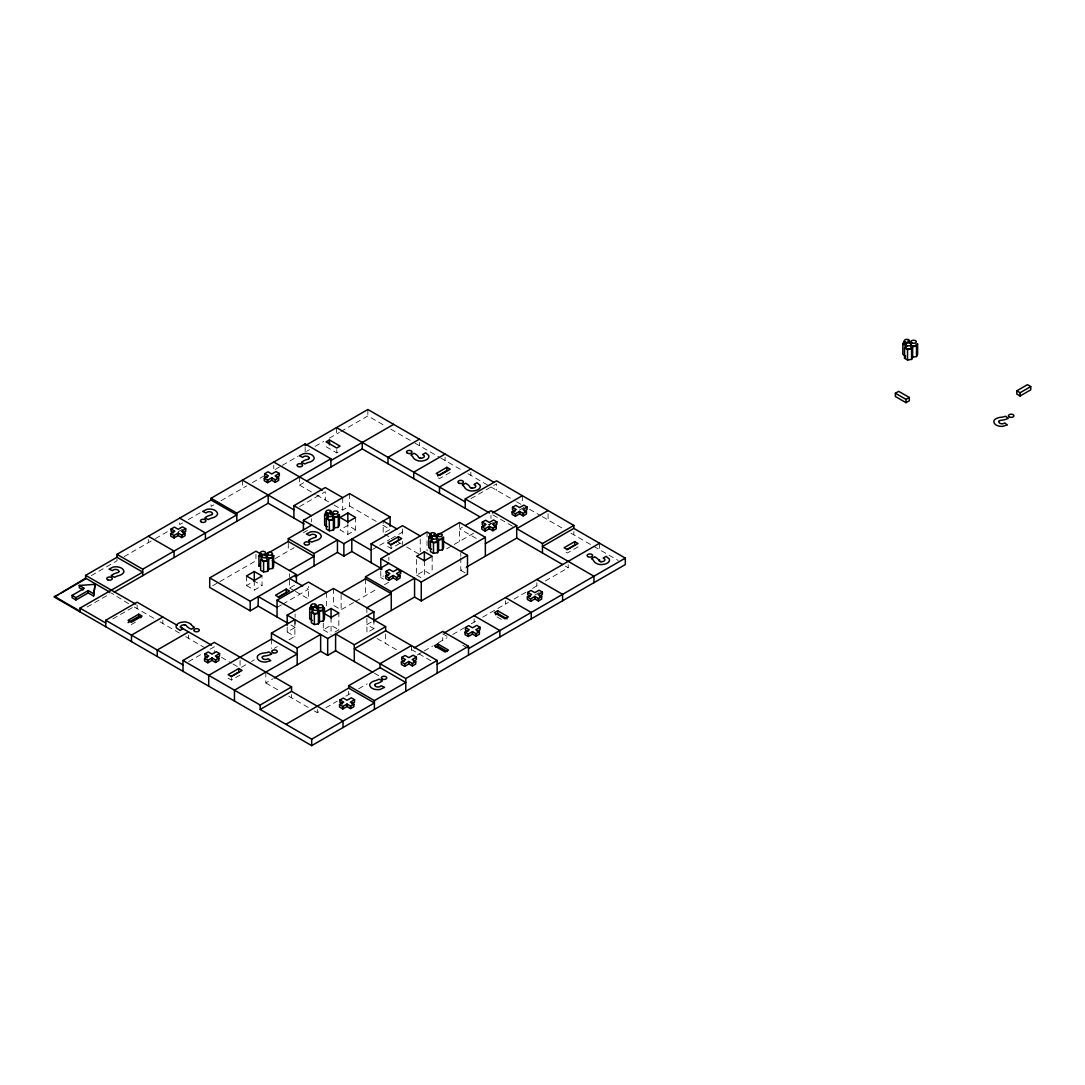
<?xml version="1.0" encoding="UTF-8"?>
<svg xmlns="http://www.w3.org/2000/svg" width="1085" height="1085" viewBox="0 0 1085 1085"><rect width="100%" height="100%" fill="white"/><g stroke="black" fill="none" stroke-linecap="round" stroke-linejoin="round"><path stroke-width="0.75" stroke-dasharray="5 3.75" d="M91.316 575.606L116.977 560.796L116.977 557.27M124.097 556.673L154.043 539.394M155.467 538.567L169.721 530.334M182.551 522.929L179.703 524.57L179.703 521.356M188.248 519.634L201.078 512.228M213.908 504.823L211.06 506.464L211.06 503.25M221.042 500.714L246.702 485.89M252.398 482.594L263.804 476.017M275.21 469.425L280.92 466.143M282.344 465.316L298.022 456.27M306.58 451.319L309.428 449.678M315.125 446.383L323.683 441.446M329.379 438.15L339.361 432.4M340.785 431.572L367.869 415.935L385.039 425.849M178.171 531.731L182.402 529.29M326.11 446.749L336.77 452.893L340.066 450.994M87.125 607.03L109.924 593.861M299.528 476.885L299.528 485.117L303.814 482.649M299.609 506.573L325.269 491.749L325.269 499.982M112.867 618.884L132.818 607.356M131.38 624.499L135.381 622.193M303.407 532.749L307.38 530.457M333.99 505.013L342.711 510.045L349.641 506.058L377.105 521.912M212.606 585.792L218.383 582.455M219.835 581.614L255.951 560.769L255.951 554.381M275.278 558.572L294.143 547.681M246.485 575.986L246.485 585.574L254.27 581.085L262.055 585.574L262.055 577.586M450.194 472.423L439.547 478.566L436.238 476.654M355.636 529.887L347.851 525.384L340.066 529.887L347.851 534.376L355.636 529.887L355.636 517.464M246.485 585.574L254.27 590.064L262.055 585.574M289.641 580.055L289.641 588.043L295.066 584.91M372.575 549.43L378.272 546.135M379.696 545.307L389.678 539.557M391.102 538.73L402.508 532.138L399.741 530.551M277.055 607.41L281.327 604.942M282.765 604.128L308.425 589.304L305.536 587.636M188.668 661.579L202.922 653.346M210.056 649.237L214.328 646.769L214.328 653.211M470.931 498.612L496.591 483.802L496.591 490.244M387.779 546.542L391.075 548.44L401.735 542.297M462.468 527.174L459.606 528.815L476.776 538.73M380.794 571.28L380.794 577.573L383.48 576.013M287.2 626.94L287.2 631.999L295.12 627.428L295.12 619.006M241.494 667.248L250.052 662.311M251.476 661.484L254.324 659.843M274.369 648.274L277.299 646.579M289.03 639.811L294.889 636.434L294.889 619.589M333.434 588.463L333.434 605.294L341.124 609.729L354.036 602.284M355.473 601.443L377.173 588.924M384.456 584.72L388.823 582.197M446.613 548.834L476.722 531.447M488.128 524.869L490.976 523.214M493.58 522.441L489.349 524.882L486.826 523.431M519.593 510.018L523.824 507.577M228.108 678.139L231.417 680.051L242.063 673.907M416.586 559.412L416.586 575.145L424.371 570.656L429.565 573.639M323.276 623.061L323.276 629.802L331.061 625.299L337.543 629.042M334.953 632.04L338.846 629.802L338.846 612.957M265.825 672.076L265.825 682.94L272.945 678.817M371.178 622.112L366.866 624.594L373.905 628.663L373.905 621.936M460.799 557.785L460.799 570.371L465.126 567.862M373.905 628.663L366.947 632.677L366.866 614.503M578.02 546.867L567.374 553.011L565.163 551.75M314.447 711.014L317.308 712.669L320.156 711.014M325.866 707.732L337.259 701.141M345.817 696.204L351.526 692.908M358.647 688.799L367.205 683.862M417.101 655.055L422.797 651.76M424.221 650.932L432.779 645.995M438.476 642.7L447.034 637.763M452.73 634.481L464.136 627.889M471.27 623.78L476.966 620.484M482.676 617.189L508.336 602.378M514.032 599.083L526.862 591.678M532.572 588.382L539.693 584.273M545.402 580.977L568.201 567.808L568.201 564.58M534.824 595.095L539.055 592.654M390.763 429.145L413.643 442.355M415.067 443.182L439.384 457.219M440.822 458.046L462.264 470.429M467.988 473.738L489.443 486.121M490.868 486.948L515.185 500.985M516.623 501.812L520.909 504.281M529.494 509.245L540.927 515.85M542.364 516.677L563.82 529.06M570.968 533.183L592.424 545.579M593.848 546.392L618.165 560.43M512.432 526.184L490.976 513.802L490.976 518.508M565.339 566.153L568.201 567.808M382.883 525.248L390.112 529.412L383.181 533.413L383.181 520.99M460.799 570.371L467.499 574.236M299.528 485.117L315.26 494.204M316.698 495.031L332.539 504.172M384.565 534.213L391.468 538.201M398.371 542.174L401.124 543.775M406.59 546.935L420.234 554.801M497.025 616.904L503.684 620.756M416.586 575.145L424.371 579.634M380.794 577.573L383.466 579.105M447.047 636.271L442.761 633.789L442.761 640.231M462.78 645.344L467.065 647.826M411.391 649.522L431.423 661.077M289.641 588.043L293.967 590.552M295.418 591.379L308.425 598.893L308.425 586.402M377.024 638.495L398.52 650.905M323.276 629.802L331.061 634.291M290.943 625.014L295.12 627.428M374.311 673.148L380.035 676.443M287.2 631.999L294.889 636.434M128.518 603.667L111.362 593.034M134.242 606.976L154.26 618.531M159.983 621.841L180.001 633.396M185.725 636.692L205.743 648.26M221.476 657.334L231.498 663.125M232.922 663.952L240.07 668.075M265.825 682.94L280.12 691.199M288.705 696.15L308.723 707.705M599.571 543.26L599.571 549.702M573.829 531.609L573.829 534.837M548.088 513.693L548.088 519.973M536.844 582.686L536.844 585.914M522.333 495.696L522.333 503.548M505.488 600.805L505.488 604.019M474.118 618.911L474.118 622.125M470.849 472.165L470.849 475.379M460.799 553.065L460.799 556.212M459.606 522.455L459.606 541.32M445.108 457.3L445.108 460.528M432.155 556.279L432.155 571.998M427.029 532.003L427.029 550.868M424.371 560.769L424.371 578.061M420.234 539.082L420.234 551.655M419.366 442.436L419.366 445.664M411.391 645.575L411.391 653.929M402.508 528.924L402.508 535.258M402.508 541.469L402.508 544.575M391.075 545.986L391.075 548.44M388.864 557.188L388.864 560.321M385.65 633.911L385.65 643.486M367.869 409.493L367.869 415.935M366.866 607.763L366.866 612.808M365.523 578.807L365.523 595.651M349.641 493.634L349.641 506.058M348.665 691.335L348.665 694.563M347.851 521.953L347.851 534.376M342.711 497.622L342.711 510.045M341.124 594.58L341.124 609.729M336.77 449.651L336.77 452.893M336.513 427.598L336.513 434.041M331.061 617.46L331.061 632.609M326.476 592.478L326.476 605.945M317.308 709.441L317.308 712.669M311.354 518.833L311.354 521.939M305.156 447.318L305.156 452.147M295.12 613.961L295.12 617.324M291.567 694.576L291.567 697.804M289.464 573.721L289.464 576.922M288.298 543.07L288.298 551.058M273.786 465.316L273.786 468.611M271.44 639.106L271.44 648.423M254.27 580.489L254.27 590.064M242.43 480.14L242.43 488.358M240.07 660.317L240.07 666.529M231.417 677.732L231.417 680.051M188.587 635.132L188.587 638.346M162.845 620.267L162.845 623.482M148.333 539.462L148.333 542.676M137.103 604.887L137.103 608.617"/><path stroke-width="1.5" d="M79.3 585.425L84.332 588.341L72.098 595.394L72.098 597.726L75.95 599.951L88.183 592.898L93.581 596.018L95.073 584.354L79.3 585.425L79.3 587.758L83.07 589.942M93.581 596.018L95.073 584.354M118.821 571.429L118.645 571.917A2.672 1.533 0 0 1 117.79 572.582L117.424 572.69A14.051 8.11 0 0 0 114.82 573.517L114.223 573.775A14.051 8.11 0 0 0 111.199 575.674L114.644 577.288A17.292 9.982 0 0 1 117.763 575.891L117.98 575.809A9.141 5.276 0 0 0 120.028 575.213L120.652 574.955A9.141 5.276 0 0 0 123.853 571.998A7.758 4.476 0 0 0 123.215 569.815L122.903 569.299A7.771 4.489 0 0 0 113.274 567.035L109.056 569.123L112.433 570.683L113.708 569.761A3.296 1.912 0 0 1 117.153 569.693A3.296 1.912 0 0 1 118.821 571.429L118.658 571.89M212.457 513.707L212.28 514.209A2.672 1.533 0 0 1 211.426 514.873L211.06 514.968A14.051 8.11 0 0 0 208.456 515.809L207.859 516.067A14.051 8.11 0 0 0 204.834 517.952L208.279 519.579A17.292 9.982 0 0 1 211.399 518.169L211.616 518.101A9.141 5.276 0 0 0 213.664 517.504L214.287 517.247A9.141 5.276 0 0 0 217.488 514.29A7.758 4.476 0 0 0 216.851 512.106L216.539 511.591A7.771 4.489 0 0 0 206.91 509.313L202.692 511.415L206.069 512.961L207.343 512.039A3.296 1.912 0 0 1 210.788 511.971A3.296 1.912 0 0 1 212.457 513.707L212.294 514.168M309.089 458.101L308.913 458.589A2.672 1.533 0 0 1 308.059 459.253L307.692 459.362A14.051 8.11 0 0 0 305.088 460.203L304.492 460.46A14.051 8.11 0 0 0 301.467 462.346L304.926 463.973A17.292 9.982 0 0 1 308.031 462.563L308.248 462.495A9.141 5.276 0 0 0 310.31 461.898L310.92 461.64A9.141 5.276 0 0 0 314.121 458.67A7.758 4.476 0 0 0 313.484 456.5L313.185 455.985A7.771 4.489 0 0 0 303.556 453.706L299.324 455.808L302.701 457.355L303.976 456.432A3.296 1.912 0 0 1 307.421 456.365A3.296 1.912 0 0 1 309.089 458.101L308.94 458.562M316.142 536.288L315.966 536.777A2.672 1.533 0 0 1 315.111 537.441L314.745 537.55A14.051 8.11 0 0 0 312.141 538.391L311.544 538.648A14.051 8.11 0 0 0 308.52 540.533L311.965 542.161A17.292 9.982 0 0 1 315.084 540.75L315.301 540.683A9.141 5.276 0 0 0 317.363 540.086L317.973 539.828A9.141 5.276 0 0 0 321.174 536.872A7.758 4.476 0 0 0 320.536 534.688L320.238 534.173A7.771 4.489 0 0 0 310.608 531.894L306.377 533.996L309.754 535.542L311.029 534.62A3.296 1.912 0 0 1 314.474 534.552A3.296 1.912 0 0 1 316.142 536.288L315.993 536.75M374.759 685.015L374.935 684.527A2.672 1.533 0 0 1 375.803 683.862L376.17 683.753A14.051 8.11 0 0 0 378.76 682.926L379.357 682.668A14.051 8.11 0 0 0 382.381 680.77L378.936 679.156A17.292 9.982 0 0 1 375.817 680.553L375.613 680.634A9.141 5.276 0 0 0 373.552 681.231L372.928 681.489A9.141 5.276 0 0 0 369.727 684.445A7.758 4.476 0 0 0 370.365 686.629L370.677 687.144A7.771 4.489 0 0 0 380.306 689.409L384.524 687.32L381.147 685.761L379.886 686.683A3.296 1.912 0 0 1 376.441 686.751A3.296 1.912 0 0 1 374.759 685.015L374.922 684.554M260.02 564.024L258.922 566.37L258.922 555.886L260.02 553.54M271.698 554.516L273.678 555.656L272.579 558.002L268.714 558.599L268.714 569.082L267.67 571.334L263.614 571.958L260.631 570.235L260.631 559.765L261.688 557.487L258.922 555.886M267.67 571.334L267.67 560.85L268.714 558.599M268.714 569.082L272.579 568.486L273.678 566.139L273.678 555.656M327.399 526.767L324.632 525.181L324.632 514.697L325.731 512.351L325.731 515.348M334.424 527.893L338.303 527.296L339.388 524.95L339.388 514.466L338.303 516.813L334.424 517.423L334.424 527.893L333.38 530.145L329.325 530.768L326.341 529.046L326.341 518.576L327.399 516.297L324.632 514.697M333.38 530.145L333.38 519.661L334.424 517.423M312.453 620.525L309.686 618.925L309.686 608.454L310.771 606.108L310.771 609.092M322.448 607.071L324.442 608.224L323.344 610.57L319.478 611.167L319.478 621.637L318.434 623.889L314.365 624.512L311.395 622.804L311.395 612.32L312.453 610.041L309.686 608.454M318.434 623.889L318.434 613.418L319.478 611.167M319.478 621.637L323.344 621.04L324.442 618.694L324.442 608.224M431.559 549.336L428.792 547.735L428.792 537.265L429.891 534.919L429.891 537.902M438.584 550.448L442.463 549.851L443.548 547.505L443.548 537.034L442.463 539.381L438.584 539.977L438.584 550.448L437.54 552.699L433.485 553.323L430.501 551.614L430.501 541.13L431.559 538.852L428.792 537.265M437.54 552.699L437.54 542.229L438.584 539.977M912.634 357.141L916.513 356.545L917.598 354.198L917.598 343.728L916.513 346.074L912.634 346.671L912.634 357.141L911.59 359.393L907.535 360.017L904.551 358.308L905.609 356.029L902.842 354.429L902.842 343.959L903.941 341.612M904.551 358.308L904.551 347.824L905.609 345.559L902.842 343.959M911.59 359.393L911.59 348.922L912.634 346.671M262.353 657.008L262.746 656.561A2.672 1.533 0 0 1 263.872 656.045L264.265 655.991A14.051 8.11 0 0 0 267.154 655.584L267.846 655.421A14.051 8.11 0 0 0 271.616 654.052L269.012 651.963A17.292 9.982 0 0 1 265.377 652.858L265.147 652.885A9.141 5.276 0 0 0 262.882 653.156L262.163 653.319A9.141 5.276 0 0 0 257.755 655.706A7.758 4.476 0 0 0 257.389 657.903L257.457 658.446A7.771 4.489 0 0 0 265.744 662.081L270.762 660.684L268.185 658.676L266.544 659.382A3.296 1.912 0 0 1 263.194 658.934A3.296 1.912 0 0 1 262.353 657.008L262.719 656.588M998.973 421.305L999.353 420.858A2.672 1.533 0 0 1 1000.492 420.343L1000.885 420.302A14.051 8.11 0 0 0 1003.774 419.881L1004.466 419.719A14.051 8.11 0 0 0 1008.236 418.349L1005.632 416.26A17.292 9.982 0 0 1 1001.997 417.155L1001.753 417.196A9.141 5.276 0 0 0 999.502 417.454L998.783 417.617A9.141 5.276 0 0 0 994.362 420.003A7.758 4.476 0 0 0 994.009 422.201L994.077 422.743A7.771 4.489 0 0 0 1002.35 426.378L1007.368 424.981L1004.805 422.987L1003.164 423.679A3.296 1.912 0 0 1 999.814 423.231A3.296 1.912 0 0 1 998.973 421.305L999.326 420.885M61.384 592.885L85.606 578.902L85.606 575.375L116.977 557.27L116.977 554.34L211.06 500.022L211.06 498.246L305.156 443.928L330.898 458.779L330.898 467.011M267.208 477.617L264.686 476.166L264.686 473.711L267.995 471.799L271.779 473.982L275.997 471.541L279.306 473.453L279.306 475.908L276.485 477.536M593.956 582.672L593.956 576.23L542.459 546.501L573.829 528.395L625.313 558.124L625.313 564.566L311.693 745.639L54.25 597.008L85.606 578.169L109.924 592.207M173.6 532.911L171.091 531.46L171.091 529.005L174.387 527.093L178.171 529.277L182.402 526.835L185.711 528.748L185.711 531.202L182.89 532.83M55.674 596.18L58.522 594.539M329.42 439.967L326.11 441.866L336.77 448.024L340.066 446.111L329.42 439.967L329.42 444.836M279.306 473.453L275.075 475.895L278.642 477.942L278.642 480.411L275.332 482.31L271.779 480.262L267.588 482.676L264.279 480.764L264.279 478.309L268.47 475.895L264.686 473.711M185.711 528.748L181.48 531.189L185.047 533.237L185.047 535.705L181.737 537.604L178.171 535.556L173.993 537.97L170.684 536.058L170.684 533.603L174.861 531.189L171.091 529.005M264.279 478.309L267.588 480.207L271.779 477.793L275.332 479.855L278.642 477.942M170.684 533.603L173.993 535.502L178.171 533.088L181.737 535.149L185.047 533.237M72.098 595.394L75.95 597.618L88.183 590.565L93.581 593.685M211.06 498.246L236.801 513.11L330.898 458.779M116.977 554.34L142.718 569.205L236.801 514.887L211.06 500.022M330.898 460.569L393.624 424.357M79.992 611.872L79.992 608.129L142.718 572.134L116.977 557.27M114.21 592.112L268.171 503.223L304.085 523.96M306.662 481.008L362.254 448.905L479.529 516.609M293.913 518.087L293.913 505.664L325.269 487.558L342.711 497.622M105.733 626.723L105.733 620.281L137.103 602.175L177.14 625.299M419.366 439.208L387.996 457.327L387.996 463.77M138.731 614.191L128.084 620.335L131.38 622.247L142.04 616.104L138.731 614.191L138.731 616.443L128.084 622.587M303.407 529.643L303.407 520.325L349.641 493.634L390.112 516.989L390.112 526.306M288.162 623.414L258.271 606.149L250.187 610.828L209.717 587.46L209.717 577.871L255.951 551.18L261.078 554.137A2.645 1.533 0 0 0 261.661 556.524M289.464 570.534L314.04 556.334L288.298 541.469L288.298 538.635L311.707 525.113M265.16 554.828L288.298 541.469M162.845 617.039L131.475 635.145L131.475 641.588M445.108 454.072L413.738 472.178L413.738 478.634M347.851 512.961L340.066 517.464L347.851 521.953L355.636 517.464L347.851 512.961L347.851 522.278M254.27 571.497L246.485 575.986L254.27 580.489L262.055 575.986L254.27 571.497L254.27 581.085M446.884 467.323L436.238 473.48L439.547 475.379L450.194 469.235L446.884 467.323L446.884 470.51L437.567 475.895M288.298 538.635L314.04 553.499L337.449 539.977L337.449 552.401L295.242 576.772M188.587 631.904L157.23 650.01L157.23 656.452M470.849 468.937L439.493 487.043L439.493 493.499M303.407 520.325L343.877 543.693L390.112 516.989M209.717 577.871L250.187 601.239L296.422 574.548L296.422 582.536M286.182 589.087L275.522 595.231L278.831 597.143L289.478 591L286.182 589.087L286.182 592.519L278.194 597.13M337.449 552.401L343.877 556.117L351.825 551.519L382.056 568.974M371.138 562.681L371.138 543.802L402.508 525.696L420.234 535.936M277.055 616.999L277.055 600.168L308.425 582.062L326.476 592.478M182.972 671.317L182.972 660.467L214.328 642.361L291.567 686.941L291.567 691.348L343.05 721.077L343.05 727.533M398.426 536.695L387.779 542.853L391.075 544.751L401.735 538.608L398.426 536.695L398.426 540.384L390.437 544.995M465.234 508.35L465.234 498.937L496.591 480.831L573.829 525.425L573.829 528.395M207.466 657.754L204.943 656.303L204.943 653.835L208.252 651.936L212.036 654.119L216.268 651.678L219.563 653.577L219.563 656.045L216.756 657.673M219.563 653.577L215.345 656.018L218.899 658.08L218.899 660.534L215.603 662.447L212.036 660.385L207.859 662.799L204.55 660.901L204.55 658.432L208.727 656.018L204.943 653.835M380.794 569.706L380.794 558.694L427.029 532.003L430.881 534.227M204.55 658.432L207.859 660.345L212.036 657.93L215.603 659.992L218.899 658.08M287.2 625.258L287.2 615.154L333.434 588.463L373.905 611.832L373.905 621.936M366.866 607.763L391.265 593.671L365.523 578.807L365.523 576.772L388.823 563.332M435.058 536.627L459.606 522.455L485.361 537.319L485.361 556.185M208.713 686.181L208.713 675.331L271.44 639.106L271.44 633.138L294.889 619.589M341.124 592.898L365.523 578.807M465.316 525.52L490.976 510.709L516.718 525.574L516.718 538.079L466.577 567.035M388.606 575.281L386.084 573.829L386.084 571.375L389.379 569.462L393.163 571.646L397.395 569.205L400.704 571.117L400.704 573.572L397.883 575.199M424.371 551.777L416.586 556.279L424.371 560.769L432.155 556.279L424.371 551.777L424.371 561.216M492.4 512.988L522.333 495.696M400.704 571.117L396.473 573.558L400.039 575.606L400.039 578.074L396.73 579.973L393.163 577.925L388.986 580.339L385.677 578.427L385.677 575.972L389.868 573.558L386.084 571.375M331.061 608.468L323.276 612.957L331.061 617.46L338.846 612.957L331.061 608.468L331.061 618.572M484.778 526.062L482.255 524.611L482.255 522.156L485.565 520.244L489.349 522.428L493.58 519.986L496.876 521.899L496.876 524.353L494.055 525.981M385.677 575.972L388.986 577.885L393.163 575.457L396.73 577.518L400.039 575.606M515.022 511.198L512.5 509.747L512.5 507.292L515.809 505.379L519.593 507.563L523.824 505.122L527.12 507.034L527.12 509.489L524.313 511.116M496.876 521.899L492.658 524.34L496.211 526.388L496.211 528.856L492.916 530.755L489.349 528.707L485.158 531.121L481.862 529.209L481.862 526.754L486.039 524.34L482.255 522.156M238.768 668.523L228.108 674.667L231.417 676.579L242.063 670.421L238.768 668.523L238.768 671.995L230.779 676.606M527.12 507.034L522.902 509.475L526.456 511.523L526.456 513.992L523.16 515.89L519.593 513.842L515.416 516.257L512.106 514.344L512.106 511.889L516.284 509.475L512.5 507.292M481.862 526.754L485.158 528.653L489.349 526.239L492.916 528.3L496.211 526.388M512.106 511.889L515.416 513.788L519.593 511.374L523.16 513.436L526.456 511.523M365.523 576.772L391.265 591.637L414.565 578.197L414.565 597.062L374.04 620.457M460.799 551.492L485.361 537.319M271.44 633.138L297.181 647.989L320.631 634.454L320.631 651.298L274.369 678.003M485.361 543.68L516.718 525.574M380.794 558.694L421.265 582.062L467.499 555.371L467.499 574.236L421.265 600.927L414.565 597.062M548.088 510.56L516.718 528.666L542.459 543.531L573.829 525.425M287.2 615.154L327.67 638.523L373.905 611.832M320.631 651.298L327.67 655.354L335.59 650.783L372.874 672.32M335.59 650.783L335.59 633.952L354.293 644.748L385.65 626.642L385.65 630.711L437.133 660.439L437.133 673.202M385.65 630.711L354.293 648.816L405.776 678.545L437.133 660.439M182.972 660.467L260.197 705.047L291.567 686.941M260.197 705.047L260.197 709.468L291.567 691.348M574.711 541.605L564.064 547.762L567.374 549.661L578.02 543.517L574.711 541.605L574.711 544.955L566.723 549.566M411.391 645.575L380.035 663.681L380.035 667.628L348.665 685.734L348.665 688.107L285.938 724.319M414.239 647.881L442.761 631.416L468.503 646.28L468.503 655.096M404.298 661.294L401.789 659.829L401.789 657.374L405.085 655.462L408.869 657.646L413.1 655.204L416.396 657.117L416.396 659.572L413.588 661.199M444.185 632.962L599.571 543.26M416.396 657.117L412.178 659.558L415.731 661.619L415.731 664.074L412.436 665.987L408.869 663.925L404.691 666.339L401.382 664.427L401.382 661.972L405.559 659.558L401.789 657.374M342.453 703.88L339.93 702.429L339.93 699.974L343.24 698.062L347.024 700.245L351.255 697.804L354.551 699.716L354.551 702.171L351.743 703.799M467.947 631.443L465.424 629.992L465.424 627.537L468.72 625.625L472.504 627.808L476.735 625.367L480.045 627.279L480.045 629.734L477.224 631.361M437.798 643.947L434.488 645.846L445.135 652.004L448.444 650.091L437.798 643.947L437.798 646.063L447.115 651.448M530.253 596.275L527.744 594.824L527.744 592.369L531.04 590.457L534.824 592.641L539.055 590.199L542.364 592.112L542.364 594.566L539.543 596.194M401.382 661.972L404.691 663.884L408.869 661.47L412.436 663.518L415.731 661.619M497.662 610.746L494.367 612.659L505.013 618.803L508.322 616.904L497.662 610.746L497.662 613.459L506.993 618.843M435.587 647.338L437.798 646.063M354.551 699.716L350.333 702.158L353.886 704.206L353.886 706.674L350.591 708.573L347.024 706.525L342.846 708.939L339.537 707.027L339.537 704.572L343.714 702.158L339.93 699.974M480.045 627.279L475.813 629.72L479.38 631.768L479.38 634.237L476.071 636.135L472.504 634.088L468.327 636.502L465.017 634.589L465.017 632.135L469.208 629.72L465.424 627.537M495.465 614.734L497.662 613.459M542.364 592.112L538.133 594.553L541.686 596.601L541.686 599.069L538.391 600.968L534.824 598.92L530.646 601.334L527.337 599.422L527.337 596.967L531.514 594.553L527.744 592.369M339.537 704.572L342.846 706.484L347.024 704.057L350.591 706.118L353.886 704.206M465.017 632.135L468.327 634.033L472.504 631.619L476.071 633.681L479.38 631.768M527.337 596.967L530.646 598.866L534.824 596.452L538.391 598.513L541.686 596.601M895.383 393.245L898.692 391.332L909.338 397.49L909.338 400.758L906.029 402.657L895.383 396.513L895.383 393.245L906.029 399.389L909.338 397.49M348.665 685.734L374.406 700.598L405.776 682.492L380.035 667.628M437.133 664.386L468.503 646.28M260.197 709.468L311.693 739.183L374.406 702.971L348.665 688.107M468.503 648.654L625.313 558.124M1016.794 390.817L1027.441 384.673L1030.75 386.586L1030.75 389.84L1020.103 395.998L1016.794 394.086L1016.794 390.817L1020.103 392.729L1030.75 386.586M904.551 347.824L907.535 349.546L911.59 348.922M326.341 518.576L329.325 520.298L333.38 519.661M260.631 559.765L263.614 561.487L267.67 560.85M430.501 541.13L433.485 542.853L437.54 542.229M311.395 612.32L314.365 614.042L318.434 613.418M190.729 624.119L190.282 623.78A9.141 5.276 0 0 0 185.155 621.936A7.758 4.476 0 0 0 181.385 622.302L180.49 622.478A7.771 4.489 0 0 0 176.557 628.039L180.191 630.466L182.877 628.527L181.304 627.808A3.296 1.912 0 0 1 181.154 625.801A3.296 1.912 0 0 1 184.165 624.838L185.02 624.933A2.672 1.533 0 0 1 186.172 625.435L186.254 625.502A14.051 8.11 0 0 0 187.8 627.144L188.234 627.496A14.051 8.11 0 0 0 191.516 629.232L194.337 627.252A17.292 9.982 0 0 1 191.896 625.448L191.774 625.326A9.141 5.276 0 0 0 190.743 624.133M184.165 624.838L184.965 624.933M420.532 458.141L419.705 457.992A2.672 1.533 0 0 1 418.661 457.422L418.525 457.192A14.051 8.11 0 0 0 417.386 455.605L417.006 455.239A14.051 8.11 0 0 0 414.104 453.286L410.903 455.076A17.292 9.982 0 0 1 412.978 457.029L413.073 457.151A9.141 5.276 0 0 0 413.86 458.399L414.239 458.792A9.141 5.276 0 0 0 418.959 460.962A7.758 4.476 0 0 0 422.784 460.84L423.706 460.732A7.771 4.489 0 0 0 428.724 455.469L425.591 452.811L422.553 454.561L423.964 455.388A3.296 1.912 0 0 1 423.706 457.382A3.296 1.912 0 0 1 420.532 458.141L419.746 458.006M471.961 488.087L471.134 487.938A2.672 1.533 0 0 1 470.09 487.368L469.954 487.138A14.051 8.11 0 0 0 468.815 485.551L468.435 485.185A14.051 8.11 0 0 0 465.533 483.232L462.332 485.022A17.292 9.982 0 0 1 464.407 486.975L464.502 487.097A9.141 5.276 0 0 0 465.289 488.345L465.668 488.738A9.141 5.276 0 0 0 470.402 490.908A7.758 4.476 0 0 0 474.213 490.786L475.135 490.678A7.771 4.489 0 0 0 480.153 485.415L477.02 482.757L473.982 484.507L475.393 485.334A3.296 1.912 0 0 1 475.135 487.328A3.296 1.912 0 0 1 471.961 488.087L471.175 487.952M601.104 561.677L600.276 561.515A2.672 1.533 0 0 1 599.232 560.959L599.164 560.877A14.051 8.11 0 0 0 597.957 559.141L597.577 558.775A14.051 8.11 0 0 0 594.675 556.822L591.488 558.612A17.292 9.982 0 0 1 593.549 560.552L593.644 560.687A9.141 5.276 0 0 0 594.431 561.935L594.811 562.328A9.141 5.276 0 0 0 599.544 564.498A7.758 4.476 0 0 0 603.355 564.376L604.291 564.268A7.771 4.489 0 0 0 609.295 559.006L606.176 556.334L603.124 558.097L604.535 558.924A3.296 1.912 0 0 1 604.291 560.918A3.296 1.912 0 0 1 601.104 561.677L600.33 561.528M907.996 340.975L910.803 342.602M493.729 482.147L367.869 409.493L305.156 445.704L305.156 443.928M465.234 498.937L489.538 512.974M336.513 427.598L465.234 501.907M516.718 538.079L562.491 564.498M536.844 579.471L562.586 594.336L562.586 600.778M433.946 534.281L436.753 535.909M443.521 541.523L467.499 555.371M383.181 520.99L396.988 528.951M273.786 462.034L322.421 490.108M505.488 597.577L531.23 612.442L531.23 618.884M329.786 511.727L332.593 513.341M371.138 543.802L388.864 554.042M293.913 505.664L311.354 515.728M371.138 550.258L351.825 539.096L351.784 551.546M242.43 480.14L293.913 509.855M474.118 615.683L499.859 630.548L499.859 636.99M272.267 560.606L296.422 574.548M366.947 615.846L385.65 626.642M289.641 578.468L302.634 585.968M179.703 518.128L205.445 532.993L205.445 539.435M314.84 605.471L317.647 607.098M277.055 600.168L295.12 610.584M277.055 607.41L258.271 596.574L258.094 606.257M148.333 536.234L174.075 551.099L174.075 557.541M271.44 639.106L297.181 653.97L234.455 690.196L234.455 701.046M180.001 626.954L211.466 645.114M135.666 604.06L85.606 575.375M138.731 616.443L140.928 617.704M105.733 620.281L182.972 664.874M79.992 608.129L105.733 622.993M54.25 596.289L79.992 611.14M1020.103 392.729L1020.103 395.998M916.513 346.074L916.513 356.545M907.535 349.546L907.535 360.017M906.029 399.389L906.029 402.657M542.459 543.531L542.459 552.943M538.391 598.513L538.391 600.968M534.824 596.452L534.824 598.92M530.646 598.866L530.646 601.334M523.16 513.436L523.16 515.89M519.593 511.374L519.593 513.842M515.416 513.788L515.416 516.257M492.916 528.3L492.916 530.755M489.349 526.239L489.349 528.707M485.158 528.653L485.158 531.121M476.071 633.681L476.071 636.135M472.504 631.619L472.504 634.088M468.327 634.033L468.327 636.502M442.463 539.381L442.463 549.851M433.485 542.853L433.485 553.323M421.265 582.062L421.265 600.927M412.436 663.518L412.436 665.987M408.869 661.47L408.869 663.925M405.776 678.545L405.776 691.308M404.691 663.884L404.691 666.339M396.73 577.518L396.73 579.973M393.163 575.457L393.163 577.925M391.265 591.637L391.265 610.516M388.986 577.885L388.986 580.339M374.406 700.598L374.406 709.414M362.254 442.463L362.254 448.905M354.293 644.748L354.293 661.592M350.591 706.118L350.591 708.573M347.024 704.057L347.024 706.525M343.877 543.693L343.877 556.117M342.846 706.484L342.846 708.939M338.303 516.813L338.303 527.296M329.325 520.298L329.325 530.768M327.67 638.523L327.67 655.354M323.344 610.57L323.344 621.04M314.365 614.042L314.365 624.512M314.04 553.499L314.04 565.922M311.693 739.183L311.693 745.639M297.181 647.989L297.181 664.834M275.332 479.855L275.332 482.31M272.579 558.002L272.579 568.486M271.779 477.793L271.779 480.262M268.171 495.004L268.171 503.223M267.588 480.207L267.588 482.676M263.614 561.487L263.614 571.958M250.187 601.239L250.187 610.828M236.801 513.11L236.801 521.329M215.603 659.992L215.603 662.447M212.036 657.93L212.036 660.385M207.859 660.345L207.859 662.799M181.737 535.149L181.737 537.604M178.171 533.088L178.171 535.556M173.993 535.502L173.993 537.97M142.718 569.205L142.718 575.647M88.183 590.565L88.183 592.898M75.95 597.618L75.95 599.951M271.603 555.289A2.645 1.533 0 0 1 271.765 557.351A2.645 1.533 0 0 1 268.212 557.622A2.645 1.533 0 0 1 267.439 555.601M265.282 554.435A2.645 1.533 0 0 1 265.282 555.968M266.422 558.3A2.645 1.533 0 0 1 265.242 560.864A2.645 1.533 0 0 1 262 558.992M317.186 610.869A2.645 1.533 0 0 1 317.349 612.93A2.645 1.533 0 0 1 313.796 613.201A2.645 1.533 0 0 1 313.022 611.18M317.878 609.241A2.645 1.533 0 0 1 313.443 609.933A2.645 1.533 0 0 1 314.636 607.369A2.645 1.533 0 0 1 317.878 609.241A2.645 1.533 0 0 0 321.513 610.34A2.645 1.533 0 0 0 322.787 608.17M318.203 608.17A2.645 1.533 0 0 1 318.624 607.844M316.305 607.369A2.645 1.533 0 0 1 316.305 608.156M313.063 609.241A2.645 1.533 0 0 1 311.883 606.678M330.572 512.934A2.645 1.533 0 0 1 330.993 514.778M328.023 515.497A2.645 1.533 0 0 1 326.07 514.222A2.645 1.533 0 0 1 327.372 512.69M338.005 514.792A2.645 1.533 0 0 1 336.459 516.596A2.645 1.533 0 0 1 333.149 515.945M332.892 514.792A2.645 1.533 0 0 1 333.57 514.1M332.566 517.436A2.645 1.533 0 0 1 331.779 519.457A2.645 1.533 0 0 1 328.24 519.186A2.645 1.533 0 0 1 328.389 517.125M436.726 539.991A2.645 1.533 0 0 1 435.939 542.012A2.645 1.533 0 0 1 432.4 541.74A2.645 1.533 0 0 1 432.549 539.679M432.183 538.052A2.645 1.533 0 0 1 430.23 536.777A2.645 1.533 0 0 1 431.532 535.244M434.732 535.488A2.645 1.533 0 0 1 435.505 536.573M442.165 537.346A2.645 1.533 0 0 1 440.618 539.15A2.645 1.533 0 0 1 437.309 538.499M436.957 537.74A2.645 1.533 0 0 1 437.73 536.655M906.233 344.745A2.645 1.533 0 0 1 904.347 342.874M908.782 342.195A2.645 1.533 0 0 1 909.555 343.267M916.215 344.04A2.645 1.533 0 0 1 914.669 345.844A2.645 1.533 0 0 1 911.359 345.206M911.007 344.433A2.645 1.533 0 0 1 911.78 343.348M910.776 346.685A2.645 1.533 0 0 1 909.99 348.705A2.645 1.533 0 0 1 906.45 348.434A2.645 1.533 0 0 1 906.599 346.373M599.53 560.036L598.757 559.887L599.53 560.036M201.457 522.116A2.753 1.587 0 0 0 205.892 521.098A2.753 1.587 0 0 0 202.163 519.389A2.753 1.587 0 0 0 201.457 522.116M407.336 453.123A2.753 1.587 0 0 0 411.934 452.404A2.753 1.587 0 0 0 408.57 450.465A2.753 1.587 0 0 0 407.336 453.123M458.765 483.069A2.753 1.587 0 0 0 463.363 482.35A2.753 1.587 0 0 0 459.999 480.411A2.753 1.587 0 0 0 458.765 483.069M587.907 556.659A2.753 1.587 0 0 0 592.505 555.94A2.753 1.587 0 0 0 589.141 554.001A2.753 1.587 0 0 0 587.907 556.659M305.143 544.697A2.753 1.587 0 0 0 309.578 543.68A2.753 1.587 0 0 0 305.848 541.971A2.753 1.587 0 0 0 305.143 544.697M272.823 652.722A2.753 1.587 0 0 0 277.258 651.705A2.753 1.587 0 0 0 273.529 649.996A2.753 1.587 0 0 0 272.823 652.722M107.822 579.824A2.753 1.587 0 0 0 112.257 578.82A2.753 1.587 0 0 0 108.527 577.098A2.753 1.587 0 0 0 107.822 579.824M382.34 679.101A2.753 1.587 0 0 0 386.775 678.098A2.753 1.587 0 0 0 383.032 676.389A2.753 1.587 0 0 0 382.34 679.101M298.09 466.509A2.753 1.587 0 0 0 302.525 465.492A2.753 1.587 0 0 0 298.795 463.783A2.753 1.587 0 0 0 298.09 466.509M267.859 554.774A2.645 1.533 0 0 0 272.294 554.096A2.645 1.533 0 0 0 269.053 552.224A2.645 1.533 0 0 0 267.859 554.774M261.119 553.906A2.645 1.533 0 0 0 265.554 553.228A2.645 1.533 0 0 0 262.299 551.356A2.645 1.533 0 0 0 261.119 553.906M262.678 557.378A2.645 1.533 0 0 0 267.113 556.686A2.645 1.533 0 0 0 263.872 554.815A2.645 1.533 0 0 0 262.678 557.378M312.426 606.718A2.645 1.533 0 0 0 316.4 605.389A2.645 1.533 0 0 0 312.426 604.06A2.645 1.533 0 0 0 312.426 606.718M319.166 607.586A2.645 1.533 0 0 0 323.14 606.257A2.645 1.533 0 0 0 319.166 604.928A2.645 1.533 0 0 0 319.166 607.586M327.372 512.961A2.645 1.533 0 0 0 331.345 511.645A2.645 1.533 0 0 0 327.372 510.316A2.645 1.533 0 0 0 327.372 512.961M334.126 513.829A2.645 1.533 0 0 0 338.1 512.513A2.645 1.533 0 0 0 334.126 511.184A2.645 1.533 0 0 0 334.126 513.829M328.945 516.433A2.645 1.533 0 0 0 332.919 515.104A2.645 1.533 0 0 0 328.945 513.775A2.645 1.533 0 0 0 328.945 516.433M432.549 538.743A2.645 1.533 0 0 0 436.984 538.065A2.645 1.533 0 0 0 433.742 536.18A2.645 1.533 0 0 0 432.549 538.743M431.532 535.529A2.645 1.533 0 0 0 435.505 534.2A2.645 1.533 0 0 0 431.532 532.871A2.645 1.533 0 0 0 431.532 535.529M438.286 536.397A2.645 1.533 0 0 0 442.26 535.068A2.645 1.533 0 0 0 438.286 533.739A2.645 1.533 0 0 0 438.286 536.397M194.852 631.443A2.753 1.587 0 0 0 199.287 630.426A2.753 1.587 0 0 0 195.558 628.717A2.753 1.587 0 0 0 194.852 631.443M1009.443 417.02A2.753 1.587 0 0 0 1013.878 416.016A2.753 1.587 0 0 0 1010.135 414.307A2.753 1.587 0 0 0 1009.443 417.02M905.039 341.978A2.645 1.533 0 0 0 909.474 341.287A2.645 1.533 0 0 0 906.233 339.415A2.645 1.533 0 0 0 905.039 341.978M911.78 342.846A2.645 1.533 0 0 0 916.215 342.155A2.645 1.533 0 0 0 912.973 340.283A2.645 1.533 0 0 0 911.78 342.846M907.155 345.681A2.645 1.533 0 0 0 911.129 344.352A2.645 1.533 0 0 0 907.155 343.036A2.645 1.533 0 0 0 907.155 345.681"/></g></svg>
